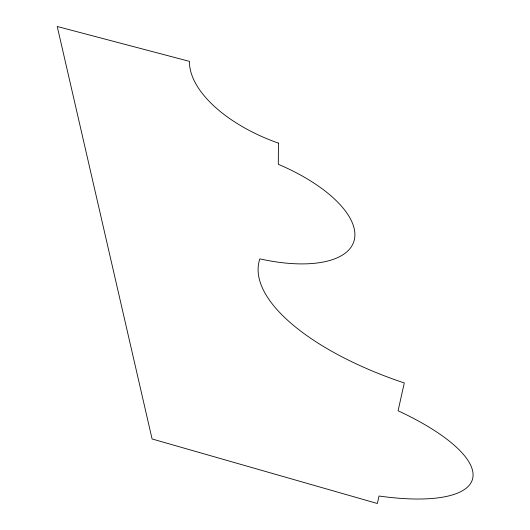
<?xml version="1.0" encoding="UTF-8"?>
<svg xmlns="http://www.w3.org/2000/svg" width="530" height="530" viewBox="0 0 530 530"><rect width="100%" height="100%" fill="white"/><g stroke="black" fill="none" stroke-linecap="round" stroke-linejoin="round"><path stroke-width="0.79" d="M278.435 143.113L278.31 164.3A112.751 48.78 19.4 0 1 354.497 238.997A112.751 48.78 19.4 0 1 259.859 258.859A197.922 79.99 15.4 0 0 404.297 382.965L398.076 410.776A152.488 48.104 17 0 1 472.7 478.385A152.488 48.104 17 0 1 379.023 496.02L377.353 503.5L152.09 438.966L57.24 26.5L189.468 61.367A111.472 56.617 19.6 0 0 278.435 143.113"/></g></svg>
